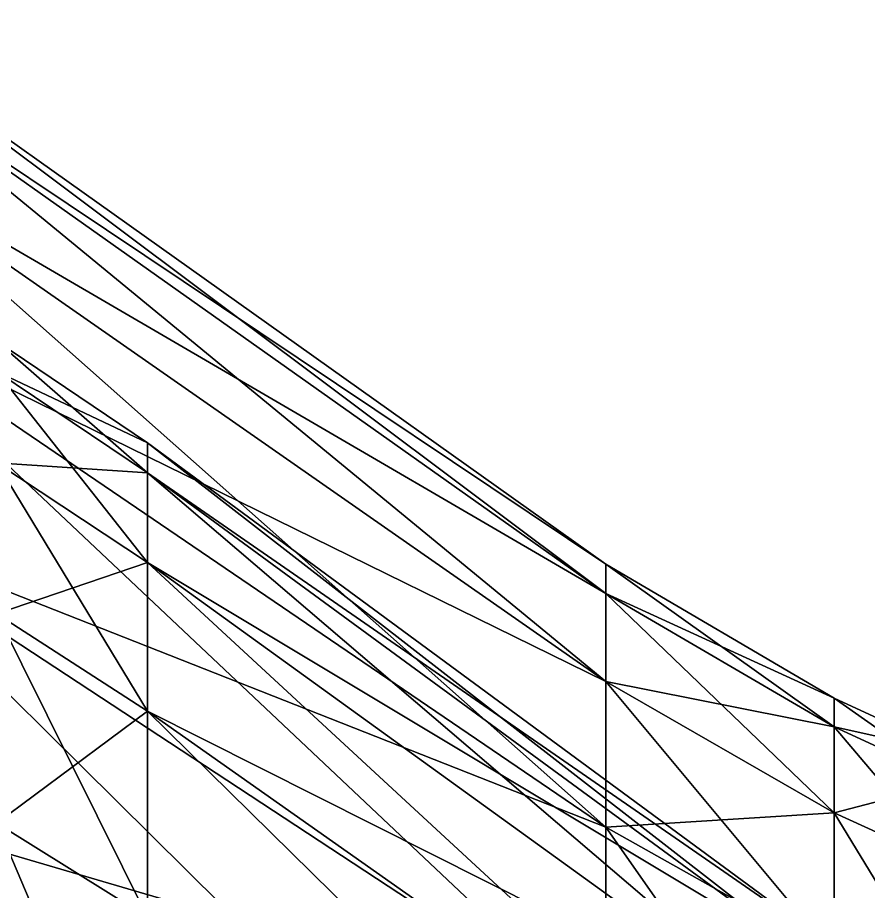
# Model space of a CAD drawing. Extents: x -114 to 106, y -278 to 278.
# Drawn here: x -66.34 to -33.67, y 222.08 to 255.65 of the extents above; entities that cross this region are included whole.
import ezdxf

# ---------------------------------------------------------------- set-up
doc = ezdxf.new("R2010")
doc.units = 0
doc.layers.get('0').update_dxf_attribs({"color": 234, "linetype": 'CONTINUOUS'})

msp = doc.modelspace()

# ---------------------------------------------------------------- meshes
at = {"color": 16}
mesh = msp.add_polyface(dxfattribs=at)
corners = [(-43.755, 233.524, 23), (-43.755, 234.654, 0), (-34.993, 229.506, 0), (-73.279, 254.418, 25.058), (-73.279, 255.649, 0), (-67.143, 242.052, 23.84), (-67.143, 243.223, 0), (-69.664, 244.597, 0), (-61.35, 238.157, 23.456), (-61.35, 239.309, 0), (-35.323, 219.083, 21.578), (-43.755, 230.145, 45.779), (-34.993, 228.401, 22.496), (-73.279, 250.737, 49.875), (-67.143, 238.549, 47.45), (-69.664, 243.419, 23.975), (-61.35, 234.711, 46.687), (-35.323, 215.913, 42.948), (-73.279, 244.641, 74.211), (-43.755, 224.549, 68.116), (-67.143, 232.75, 70.604), (-69.664, 239.897, 47.718), (-61.35, 229.004, 69.468), (-73.279, 236.189, 97.833), (-67.143, 224.709, 93.077), (-69.664, 234.064, 71.003), (-73.279, 244.641, -74.211), (-73.279, 236.189, -97.833), (-43.755, 216.792, -89.798), (-67.143, 232.75, -70.604), (-67.143, 224.709, -93.077), (-69.664, 225.978, -93.603), (-61.35, 229.004, -69.468), (-73.279, 250.737, -49.875), (-43.755, 224.549, -68.116), (-43.755, 230.145, -45.779), (-67.143, 238.549, -47.45), (-69.664, 234.064, -71.003), (-61.35, 234.711, -46.687), (-35.323, 215.913, -42.948), (-73.279, 254.418, -25.058), (-43.755, 233.524, -23), (-67.143, 242.052, -23.84), (-69.664, 239.897, -47.718), (-69.664, 243.419, -23.975), (-61.35, 238.157, -23.456), (-35.323, 219.083, -21.578), (-35.323, 220.143, 0)]
mesh.append_faces([[corners[k] for k in face] for face in [(0, 1, 2, 0), (3, 4, 1, 3), (0, 3, 1, 0), (5, 6, 7, 5), (8, 9, 6, 8), (5, 8, 6, 5), (8, 10, 9, 8), (11, 0, 12, 11), (13, 3, 0, 13), (11, 13, 0, 11), (14, 5, 15, 14), (16, 8, 5, 16), (14, 16, 5, 14), (16, 17, 8, 16), (18, 13, 11, 18), (19, 18, 11, 19), (20, 14, 21, 20), (22, 16, 14, 22), (20, 22, 14, 20), (23, 18, 19, 23), (24, 20, 25, 24), (26, 27, 28, 26), (29, 30, 31, 29), (29, 32, 30, 29), (33, 26, 34, 33), (35, 33, 34, 35), (36, 29, 37, 36), (38, 32, 29, 38), (36, 38, 29, 36), (38, 39, 32, 38), (40, 33, 35, 40), (41, 40, 35, 41), (42, 36, 43, 42), (44, 42, 43, 44), (45, 38, 36, 45), (42, 45, 36, 42), (45, 46, 38, 45), (4, 40, 41, 4), (1, 4, 41, 1), (6, 42, 44, 6), (7, 6, 44, 7), (9, 45, 42, 9), (6, 9, 42, 6), (9, 47, 45, 9)]], dxfattribs={"vtx3": -1, "color": 16})
mesh = msp.add_polyface(dxfattribs=at)
corners = [(-35.323, 219.083, 21.578), (-35.323, 220.143, 0), (-61.35, 239.309, 0), (-35.323, 215.913, 42.948), (-61.35, 238.157, 23.456), (-43.755, 224.549, 68.116), (-43.755, 230.145, 45.779), (-34.993, 225.096, 44.774), (-35.323, 210.664, 63.904), (-61.35, 234.711, 46.687), (-61.35, 229.004, 69.468), (-43.755, 216.792, 89.798), (-34.993, 219.624, 66.622), (-73.279, 236.189, 97.833), (-69.664, 225.978, 93.603), (-67.143, 224.709, 93.077), (-69.664, 234.064, 71.003), (-61.35, 221.093, 91.58), (-67.143, 232.75, 70.604), (-35.323, 203.386, 84.245), (-43.755, 206.946, 110.615), (-34.993, 212.036, 87.828), (-73.279, 225.462, 120.512), (-67.143, 214.503, 114.654), (-69.664, 215.715, 115.302), (-61.35, 211.052, 112.809), (-35.323, 194.149, 103.775), (-73.279, 212.564, 142.031), (-69.664, 203.375, 135.891), (-71.177, 216.286, 115.607), (-67.143, 202.232, 135.127), (-73.279, 225.462, -120.512), (-73.279, 212.564, -142.031), (-43.755, 195.107, -130.367), (-43.755, 206.946, -110.615), (-69.664, 215.715, -115.302), (-69.664, 203.375, -135.891), (-71.177, 203.913, -136.25), (-67.143, 214.503, -114.654), (-67.143, 202.232, -135.127), (-61.35, 211.052, -112.809), (-73.279, 236.189, -97.833), (-43.755, 216.792, -89.798), (-69.664, 225.978, -93.603), (-71.177, 216.286, -115.607), (-67.143, 224.709, -93.077), (-61.35, 221.093, -91.58), (-35.323, 203.386, -84.245), (-43.755, 224.549, -68.116), (-73.279, 244.641, -74.211), (-61.35, 229.004, -69.468), (-35.323, 210.664, -63.904), (-35.323, 215.913, -42.948), (-35.323, 219.083, -21.578), (-61.35, 234.711, -46.687), (-61.35, 238.157, -23.456)]
mesh.append_faces([[corners[k] for k in face] for face in [(0, 1, 2, 0), (3, 0, 4, 3), (5, 6, 7, 5), (8, 3, 9, 8), (10, 8, 9, 10), (11, 5, 12, 11), (11, 13, 5, 11), (14, 15, 16, 14), (17, 10, 18, 17), (15, 17, 18, 15), (19, 8, 10, 19), (17, 19, 10, 17), (20, 11, 21, 20), (22, 13, 11, 22), (20, 22, 11, 20), (23, 15, 14, 23), (24, 23, 14, 24), (25, 17, 15, 25), (23, 25, 15, 23), (25, 26, 17, 25), (27, 22, 20, 27), (28, 24, 29, 28), (30, 23, 24, 30), (31, 32, 33, 31), (34, 31, 33, 34), (35, 36, 37, 35), (38, 39, 36, 38), (35, 38, 36, 35), (38, 40, 39, 38), (41, 31, 34, 41), (42, 41, 34, 42), (43, 35, 44, 43), (45, 38, 35, 45), (43, 45, 35, 43), (46, 40, 38, 46), (45, 46, 38, 45), (46, 47, 40, 46), (48, 49, 42, 48), (50, 46, 45, 50), (51, 47, 46, 51), (50, 51, 46, 50), (52, 51, 50, 52), (53, 52, 54, 53), (1, 53, 55, 1)]], dxfattribs={"vtx3": -1, "color": 16})
mesh = msp.add_polyface(dxfattribs=at)
corners = [(-27.317, 225.244, 22.185), (-27.317, 226.334, 0), (-25.442, 225.929, 0), (-25.442, 224.841, 22.145), (-30.419, 226.293, 22.288), (-30.419, 227.388, 0), (-34.993, 228.401, 22.496), (-34.993, 229.506, 0), (-43.755, 233.524, 23), (-35.323, 219.083, 21.578), (-31.09, 216.798, 21.353), (-35.323, 220.143, 0), (-27.317, 221.985, 44.156), (-25.442, 221.588, 44.077), (-30.419, 223.019, 44.361), (-34.993, 225.096, 44.774), (-43.755, 230.145, 45.779), (-27.317, 216.588, 65.701), (-30.419, 217.597, 66.007), (-34.993, 219.624, 66.622), (-43.755, 224.549, 68.116), (-43.755, 224.549, -68.116), (-43.755, 216.792, -89.798), (-34.993, 212.036, -87.828), (-34.993, 219.624, -66.622), (-27.317, 221.985, -44.156), (-27.317, 216.588, -65.701), (-25.442, 216.201, -65.584), (-30.419, 223.019, -44.361), (-30.419, 217.597, -66.007), (-34.993, 225.096, -44.774), (-43.755, 230.145, -45.779), (-27.317, 225.244, -22.185), (-25.442, 221.588, -44.077), (-30.419, 226.293, -22.288), (-34.993, 228.401, -22.495), (-43.755, 233.524, -23), (-25.442, 224.841, -22.145), (-43.755, 234.654, 0), (-31.09, 217.847, 0), (-35.323, 219.083, -21.578)]
mesh.append_faces([[corners[k] for k in face] for face in [(0, 1, 2, 0), (3, 0, 2, 3), (4, 5, 1, 4), (0, 4, 1, 0), (6, 7, 5, 6), (4, 6, 5, 4), (6, 8, 7, 6), (9, 10, 11, 9), (12, 0, 3, 12), (13, 12, 3, 13), (14, 4, 0, 14), (12, 14, 0, 12), (15, 6, 4, 15), (14, 15, 4, 14), (15, 16, 6, 15), (17, 12, 13, 17), (18, 14, 12, 18), (19, 15, 14, 19), (18, 19, 14, 18), (19, 20, 15, 19), (21, 22, 23, 21), (24, 21, 23, 24), (25, 26, 27, 25), (28, 29, 26, 28), (25, 28, 26, 25), (30, 24, 29, 30), (28, 30, 29, 28), (31, 21, 24, 31), (30, 31, 24, 30), (32, 25, 33, 32), (34, 28, 25, 34), (32, 34, 25, 32), (35, 30, 28, 35), (34, 35, 28, 34), (36, 31, 30, 36), (35, 36, 30, 35), (1, 32, 37, 1), (5, 34, 32, 5), (1, 5, 32, 1), (7, 35, 34, 7), (5, 7, 34, 5), (38, 36, 35, 38), (7, 38, 35, 7), (11, 39, 40, 11)]], dxfattribs={"vtx3": -1, "color": 16})

doc.saveas('drawing.dxf')
